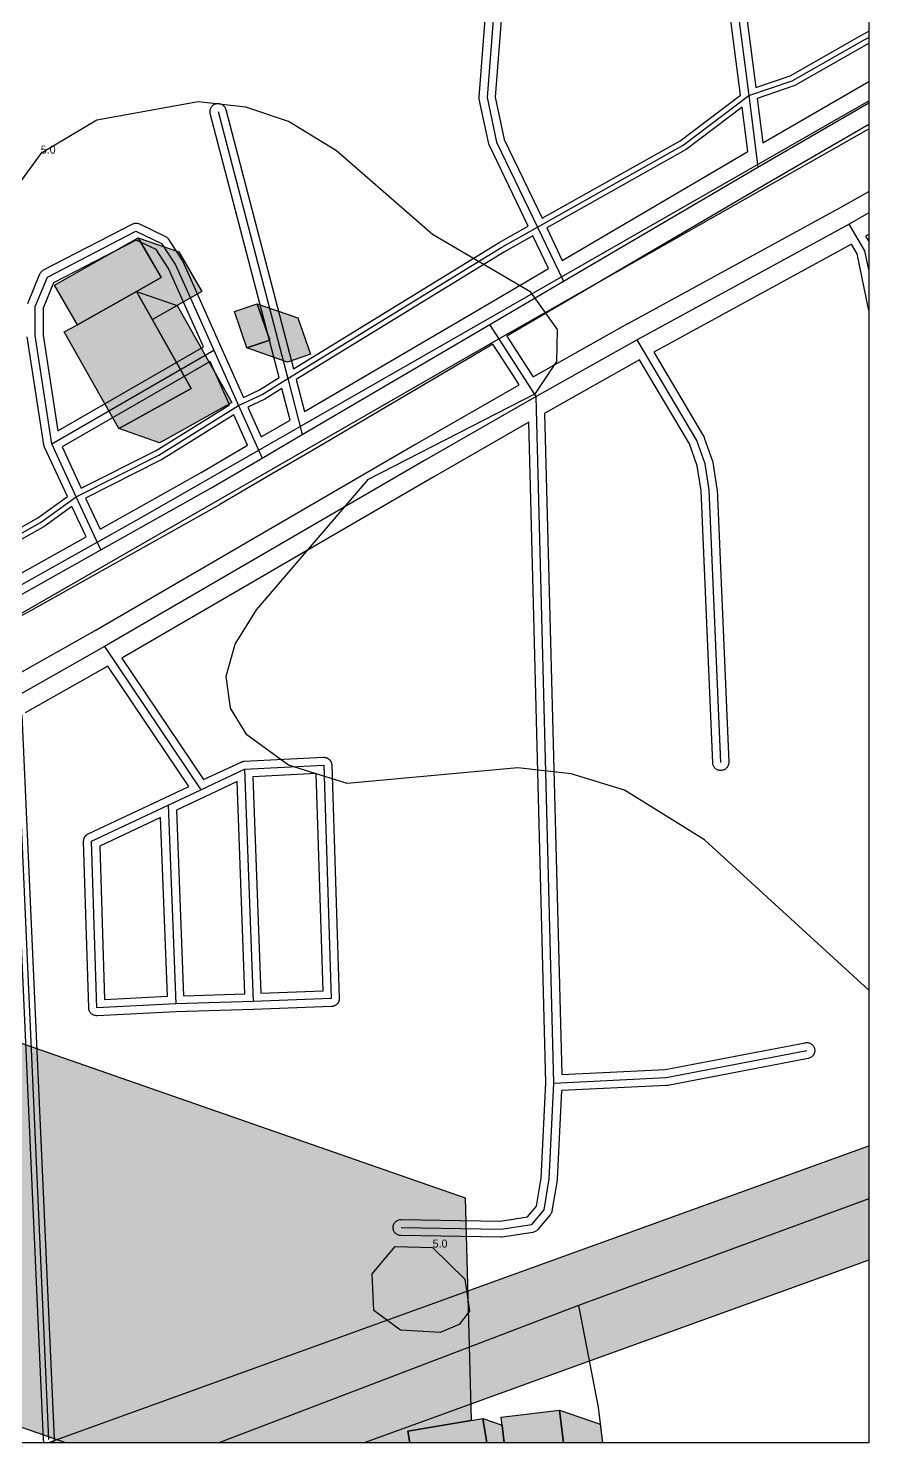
# Model space of a CAD drawing. Header units: metres. Extents: x 0 to 507, y 0 to 750.
# Drawn here: x 349.1 to 506.7, y 0 to 265.2 of the extents above; entities that cross this region are included whole.
import ezdxf

# ---------------------------------------------------------------- set-up
doc = ezdxf.new("R2010")
doc.units = ezdxf.units.M
for name, color, linetype, true_color in [('TPX_10_CONTOUR_LINES', 7, 'Continuous', 0x000000), ('TPX_11_CONTOUR_LINES_TEXT', 7, 'Continuous', 0x000000), ('TPX_14_WATERWAYS', 7, 'Continuous', 0x7aafdf), ('TPX_15_WATERWAYS_HATCH', 7, 'Continuous', 0x7aafdf), ('TPX_3_BUILDINGS_HATCH', 7, 'Continuous', 0xf0f0f0), ('TPX_4_BUILDINGS_SHADOWS_OUTLINES', 7, 'Continuous', 0x000000), ('TPX_5_BUILDINGS_SHADOWS_HATCH', 7, 'Continuous', 0x000000), ('TPX_6_RAILWAYS', 7, 'Continuous', 0x7f7f7f)]:
    doc.layers.add(name, color=color, linetype=linetype, true_color=true_color)
for name, color, linetype in [('TPX_2_BUILDINGS', 7, 'Continuous'), ('TPX_7_ROADS', 7, 'Continuous'), ('TPX_8_ROADS_OUTLINES', 7, 'Continuous')]:
    doc.layers.add(name, color=color, linetype=linetype)

msp = doc.modelspace()

# ---------------------------------------------------------------- hatches: boundary and pattern name
at = {"layer": 'TPX_15_WATERWAYS_HATCH'}
h = msp.add_hatch(color=256, dxfattribs=at)
h.dxf.hatch_style = 1
h.paths.add_polyline_path([(506.7013696572976, 55.65432402282022), (506.7013696572976, 34.24986090906896), (452.3707290744642, 14.588296629488468), (412.0598957880866, 0), (352.7599674873054, 0), (506.7013696572976, 55.65432402282022)])
at = {"layer": 'TPX_3_BUILDINGS_HATCH'}
h = msp.add_hatch(color=256, dxfattribs=at)
h.dxf.hatch_style = 1
h.paths.add_polyline_path([(369.7251273164293, 225.9143460309133), (374.00976752350107, 218.45060445507988), (369.3856438905932, 215.8340593255125), (358.31588972290047, 209.55009907414205), (354.0313197048381, 217.0027804337442), (369.7251273164293, 225.9143460309133)])
h = msp.add_hatch(color=256, dxfattribs=at)
h.dxf.hatch_style = 1
h.paths.add_polyline_path([(358.31588972290047, 209.55009907414205), (369.3856438905932, 215.8340593255125), (379.6616803405341, 197.66437942278571), (367.14681469486095, 190.68581911013462), (366.09025675593875, 190.12631619372405), (355.8361246981658, 208.25188116449863), (358.31588972290047, 209.55009907414205)])
h = msp.add_hatch(color=256, dxfattribs=at)
h.dxf.hatch_style = 1
h.paths.add_polyline_path([(392.03639333113097, 213.54768546600826), (394.40275822824333, 206.73616534355097), (390.09629483136814, 205.24993871548213), (387.7298643910326, 212.07252155523747), (392.03639333113097, 213.54768546600826)])
h = msp.add_hatch(color=256, dxfattribs=at)
h.dxf.hatch_style = 1
h.paths.add_polyline_path([(437.74580013903324, 4.779603702714667), (448.72638014226686, 6.129026990616694), (449.4882642538287, 0), (438.34249874704983, 0), (437.74580013903324, 4.779603702714667)])
h = msp.add_hatch(color=256, dxfattribs=at)
h.dxf.hatch_style = 1
h.paths.add_polyline_path([(420.26182476524264, 2.1630464794579893), (434.31882700382266, 4.51558216009289), (435.08137391519267, 0), (420.6282276089769, 0), (420.26182476524264, 2.1630464794579893)])
at = {"layer": 'TPX_5_BUILDINGS_SHADOWS_HATCH'}
h = msp.add_hatch(color=256, dxfattribs=at)
h.dxf.hatch_style = 1
h.paths.add_polyline_path([(376.99356701993383, 213.186151326634), (372.36817849299405, 210.56045998702757), (369.3856438905932, 215.8340593255125), (374.00976752350107, 218.45060445507988), (372.7418128263671, 220.6593514517881), (369.7251273164293, 225.9143460309133), (377.3330504457699, 223.26643803203478), (381.6176906528417, 215.80269645620137), (376.99356701993383, 213.186151326634)])
h = msp.add_hatch(color=256, dxfattribs=at)
h.dxf.hatch_style = 1
h.paths.add_polyline_path([(373.6981798852794, 187.47840819484554), (366.09025675593875, 190.12631619372405), (367.14681469486095, 190.68581911013462), (379.6616803405341, 197.66437942278571), (369.3856438905932, 215.8340593255125), (376.99356701993383, 213.186151326634), (387.2696034698747, 195.0164714239072), (374.7547378242016, 188.0379111112561), (373.6981798852794, 187.47840819484554)])
h = msp.add_hatch(color=256, dxfattribs=at)
h.dxf.hatch_style = 1
h.paths.add_polyline_path([(402.01068135758396, 204.08825734467246), (397.7042179607088, 202.60203071660362), (390.09629483136814, 205.24993871548213), (394.40275822824333, 206.73616534355097), (392.03639333113097, 213.54768546600826), (399.6443164604716, 210.89977746712975), (402.01068135758396, 204.08825734467246)])
h = msp.add_hatch(color=256, dxfattribs=at)
h.dxf.hatch_style = 1
h.paths.add_polyline_path([(356.1236765164649, -0.0009999999310821295), (356.1235651038587, -0.0009937742725014687), (356.1234550785739, -0.0009751743637025356), (356.12334781046957, -0.0009444323368370533), (321.14065654971637, 12.174644941464067), (321.14056453097146, 12.174682185519487), (321.1404766582418, 12.1747283693403), (321.14039379754104, 12.17478303797543), (321.14031676540617, 12.174845652887598), (321.14024632098153, 12.174915596842766), (321.1401831584517, 12.174992180429399), (321.14012790017296, 12.175074649043381), (321.1400810908526, 12.175162190105766), (321.14004319161177, 12.175253940979019), (321.14001457591075, 12.17534899734892), (321.1399955259403, 12.175446422537789), (321.13998622936197, 12.175545256352052), (321.13998677767813, 12.175644525093958), (321.13999716565013, 12.17574325017631), (321.14001729071606, 12.175840459065512), (321.14004695473704, 12.175935193430632), (321.1400858651614, 12.176026519853622), (321.14013363886625, 12.176113538444042), (321.14018980471883, 12.176195391686633), (321.1402538095135, 12.176271273056045), (321.1403250223957, 12.17634043423459), (321.1404027414974, 12.176402194425464), (321.1404862010386, 12.176455944310874), (321.1405745786615, 12.176501154666767), (321.1406670032302, 12.17653737985529), (321.1407625640277, 12.176564262714237), (321.1408603193704, 12.176581538515165), (321.14095930592157, 12.176589037058875), (333.9004312127363, 12.50780630344525), (332.12958643597085, 80.31130756461062), (332.12958857777994, 80.31140409526415), (332.1296000191942, 80.3114999695681), (332.12962065369356, 80.3115942934528), (332.12965028872713, 80.3116861875169), (332.12968864804134, 80.31177479540929), (332.1297353740083, 80.3118592905812), (332.1297900311183, 80.31193888559937), (332.1298521097051, 80.31201283843257), (332.1299210311845, 80.3120804594364), (332.1299961528275, 80.31214111857116), (332.1300767742796, 80.31219424982555), (332.1301621440798, 80.31223935820162), (332.1302514662966, 80.31227602320723), (332.1303439082112, 80.31230390281416), (332.13043860788457, 80.31232273695059), (332.1305346826557, 80.31233235052787), (332.1306312367087, 80.31233265367337), (332.13072736980394, 80.31232364359312), (332.1308221858926, 80.31230540410616), (332.1309148010332, 80.31227810541168), (431.03391548257787, 45.889474120456725), (431.0340088631492, 45.889436243567616), (431.03409795765765, 45.88938916125335), (431.0341818613233, 45.88933335104957), (431.03425972210243, 45.889269380131736), (431.0343307494186, 45.889197897864506), (431.03439422196243, 45.88911963044666), (431.03444949537516, 45.88903537206352), (431.03449600806925, 45.88894597883336), (431.0345332879806, 45.88885235856287), (431.03456095641013, 45.8887554614339), (431.0345787325641, 45.888656271621585), (431.03458643564954, 45.888555796584114), (432.1247309243772, 4.148243949981406), (432.12472886545584, 4.148148602573201), (432.12471773289144, 4.148053884971887), (432.12469762796536, 4.147960658418015), (432.1246687336825, 4.147869771113619), (432.1246313127922, 4.147782049840316), (432.1245857056929, 4.14769829204306), (432.12453232705593, 4.1476192597765476), (432.12447166244965, 4.147545671788976), (432.12440426368266, 4.147478197701275), (432.12433074379805, 4.1474174505565315), (432.124251771369, 4.1473639835603535), (432.1241680647945, 4.147318282630295), (432.1240803853143, 4.147280763601884), (432.1239895304898, 4.147251767339185), (432.1238963266369, 4.147231558104977), (420.2629780637799, 2.1622255842667073), (420.62921356374864, 0.0001670129131525755), (420.6292250745464, 7.115048356354237e-05), (420.6292272870196, -2.5375280529260635e-05), (420.62922018021345, -0.0001216644886881113), (420.6292038207175, -0.00021681957878172398), (420.62917836068664, -0.0003099534660577774), (420.6291440378409, -0.00040019769221544266), (420.62910117174033, -0.0004867115058004856), (420.6290501622716, -0.000568687915802002), (420.62899148487486, -0.0006453630048781633), (420.6289256865857, -0.000716022215783596), (420.6288533806801, -0.0007800061721354723), (420.6287752413191, -0.0008367190603166819), (420.628691996797, -0.0008856318891048431), (420.6286044231383, -0.0009262887760996819), (420.62851333688013, -0.0009583106730133295), (420.6284195870394, -0.0009813993237912655), (420.6283240475459, -0.0009953388944268227), (420.6282276089769, -0.0009999999310821295), (356.1236765164649, -0.0009999999310821295)])
h = msp.add_hatch(color=256, dxfattribs=at)
h.dxf.hatch_style = 1
h.paths.add_polyline_path([(456.76802488346584, 0.00012335809879004955), (456.76803223323077, 2.3996224626898766e-05), (456.7680296591716, -7.560406811535358e-05), (456.7680171865504, -0.00017445371486246586), (456.767994939466, -0.00027157156728208065), (456.7679631385254, -0.00036599370650947094), (456.7679220995633, -0.0004567825235426426), (456.7678722300334, -0.0005430369637906551), (456.7678140247008, -0.0006239009089767933), (456.76774806156754, -0.0006985713262110949), (456.76767499546986, -0.0007663073483854532), (456.76759555155877, -0.0008264360949397087), (456.7675105185481, -0.0008783612865954638), (456.7674207406817, -0.0009215669706463814), (456.7673271088861, -0.0009556245058774948), (456.767230552854, -0.000980195589363575), (456.7671320309164, -0.00099503668025136), (456.7670325211948, -0.0009999999310821295), (449.4882642538287, -0.0009999999310821295), (449.48816792853177, -0.0009953498374670744), (449.48807249905076, -0.0009814428631216288), (449.48797885293607, -0.0009584082290530205), (449.4878878612071, -0.0009264601394534111), (449.4878003698541, -0.0008858959190547466), (449.48771719273645, -0.0008370927534997463), (449.48763910343405, -0.0007805044297128916), (449.48756682814565, -0.0007166571449488401), (449.4875010390533, -0.000646144850179553), (449.48744234791957, -0.0005696234293282032), (449.48739130073227, -0.0004878041800111532), (449.4873483722331, -0.00040144845843315125), (449.4873139614938, -0.0003113590646535158), (449.48728838865645, -0.0002183739561587572), (449.4872718915576, -0.00012335809879004955), (448.7253877799958, 6.128903632517904), (448.72538050764706, 6.128999958978966), (448.72538256365806, 6.129096537828445), (448.72539392858744, 6.1291924675460905), (448.72541449661367, 6.129286853130907), (448.7254440757679, 6.1293788137845695), (448.72548238991294, 6.129467491293326), (448.7255290816538, 6.129552058177069), (448.7255837152479, 6.129631725139916), (448.7256457807962, 6.1297057492192835), (448.72571469913237, 6.12977343914099), (448.72578982729465, 6.129834163468331), (448.7258704639971, 6.12988735572435), (448.7259558568476, 6.129932519048452), (448.7260452089831, 6.129969232482836), (448.72613768663723, 6.129997153067961), (448.7262324268231, 6.13001602049917), (448.7263285453664, 6.130025658523664), (448.7264251455199, 6.130025977501646), (448.7265213256469, 6.130016974173486), (448.7266161883017, 6.129998732591048), (448.7267088482622, 6.129971422953531), (456.33463197760284, 3.4820634240750223), (456.33472562604584, 3.4820254223886877), (456.33481496060267, 3.481978162424639), (456.3348990685772, 3.4819221268408), (456.3349770910572, 3.4818578877020627), (456.3350482310634, 3.481786101590842), (456.33511176193133, 3.4817075012251735), (456.33516703464556, 3.4816228898707777), (456.33521348482464, 3.4815331315621734), (456.3352506379597, 3.4814391434192657), (456.3352781145368, 3.4813418849371374), (456.33529563387856, 3.4812423498369753), (456.76802488346584, 0.00012335809879004955)])
h = msp.add_hatch(color=256, dxfattribs=at)
h.dxf.hatch_style = 1
h.paths.add_polyline_path([(434.3178409645334, 4.515415647532791), (434.3178293543169, 4.515513637335971), (434.31782745791133, 4.515612294431776), (434.3178352940595, 4.515710657928139), (434.3178527861601, 4.515807770425454), (434.31787976413034, 4.515902685932815), (434.3179159651045, 4.5159944808110595), (434.3179610366933, 4.516082260990515), (434.31801454001106, 4.51616517174989), (434.3180759540992, 4.516242405865341), (434.318144681165, 4.516313211293891), (434.318220051704, 4.516376898391172), (434.31830133206677, 4.516432847594842), (434.318387730862, 4.516480513615534), (434.31847840663977, 4.516519432654604), (434.31857247673906, 4.516549225663766), (434.31866902508773, 4.516569602536038), (434.31876711163204, 4.51658036489971), (434.3188657813007, 4.516581407980993), (434.3189640734345, 4.51657272153534), (434.319061030983, 4.516554390080273), (434.319155709818, 4.516526592429727), (437.93625671067275, 3.2576086840126663), (437.93635031569283, 3.2575707025825977), (437.93643961136695, 3.2575234714895487), (437.93652368627954, 3.257467472460121), (437.9366016825661, 3.257403276860714), (437.9366728042951, 3.257331539876759), (437.93673632573336, 3.2572529935278), (437.93679159868043, 3.2571684394497424), (437.93683805910405, 3.257078740512952), (437.9368752328446, 3.2569848117418587), (437.936902740621, 3.2568876119330525), (437.9369203017559, 3.256788132712245), (438.3434910441283, 0.00012388103641569614), (438.34349844709504, 2.4491921067237854e-05), (438.34349592006765, -7.514026947319508e-05), (438.34348348807544, -0.00017402623780071735), (438.34346127463505, -0.0002711836714297533), (438.34342950046994, -0.00036564748734235764), (438.34338848118205, -0.0004564791452139616), (438.3433386241086, -0.0005427766591310501), (438.34328042459674, -0.0006236827466636896), (438.3432144606486, -0.0006983939092606306), (438.343141387566, -0.0007661678828299046), (438.34306193108205, -0.0008263315539807081), (438.34297688060906, -0.0008782872464507818), (438.3428870807402, -0.000921518774703145), (438.34279342356604, -0.0009555970318615437), (438.34269683947787, -0.0009801832493394613), (438.3425982876215, -0.0009950334206223488), (438.34249874704983, -0.0009999999310821295), (435.08137391519267, -0.0009999999310821295), (435.08127383270767, -0.0009949791710823774), (435.08117475523613, -0.0009799669496715069), (435.0810776776634, -0.0009551143739372492), (435.080983574735, -0.000920670572668314), (435.0808933916269, -0.0008769817650318146), (435.08080803370103, -0.0008244866039603949), (435.08072835823987, -0.0007637122180312872), (435.0806551653659, -0.0006952688563615084), (435.08058918989263, -0.000619843602180481), (435.0805310943397, -0.0005381943192332983), (435.0804814621806, -0.00045114033855497837), (435.08044079178944, -0.00035955640487372875), (435.0804094916675, -0.0002643617335706949), (435.0803878759034, -0.00016651256009936333), (434.3178409645334, 4.515415647532791)])

# ---------------------------------------------------------------- linework, layer by layer
at = {"layer": 'TPX_10_CONTOUR_LINES'}
for points in [[(506.7013696572976, 84.84151418949477), (475.91529070714023, 113.01317218667828), (460.91529070714023, 122.35391518916003), (450.91529070714023, 125.4246632233262), (440.91529070714023, 126.51750746904872), (408.91529070714023, 123.59731160383672), (397.91529070714023, 127.052432568511), (390.06098200567067, 132.68516086461022), (387.0017071129987, 137.68516086461022), (386.2017340953462, 143.68516086461022), (387.85864849039353, 149.68516086461022), (391.91529070714023, 156.12348433863372), (412.91529070714023, 180.63525271369144), (444.1870385337388, 196.68516086461022), (448.216630239971, 202.68516086461022), (448.3625804857584, 208.68516086461022), (443.3308894394431, 215.68516086461022), (424.91529070714023, 226.52240418060683), (406.91529070714023, 242.21675297012553), (397.91529070714023, 247.6885054691229), (389.91529070714023, 250.3671246357262), (380.91529070714023, 251.39015194308013), (361.91529070714023, 247.97480593668297), (351.4247623090632, 241.68516086461022), (344.91529070714023, 232.735259473091)], [(426.32630542851985, 20.685160864610225), (418.91529070714023, 21.123345136875287), (413.91529070714023, 24.764336637221277), (413.5692011397332, 31.685160864610225), (417.91529070714023, 36.78186674695462), (424.91529070714023, 36.5824425581377), (430.9296034971485, 30.685160864610225), (431.8187516191974, 24.685160864610225), (429.91529070714023, 22.170294989598915), (426.32630542851985, 20.685160864610225)]]:
    msp.add_lwpolyline(points, dxfattribs=at)
at = {"layer": 'TPX_14_WATERWAYS'}
for points in [[(506.7013696572976, 55.65432402282022), (506.7013696572976, 34.24986090906896), (452.3707290744642, 14.588296629488468), (412.0598957880866, 0), (352.7599674873054, 0), (506.7013696572976, 55.65432402282022)], [(506.7013696572976, 45.71286383573897), (452.28546676121186, 25.73364414810203), (384.81182742642704, 0)], [(452.28546676121186, 25.73364414810203), (455.97211446007714, 6.672503679525107), (456.79760265059303, 0)]]:
    msp.add_lwpolyline(points, dxfattribs=at)
at = {"layer": 'TPX_1_FRAME'}
msp.add_lwpolyline([(0, 0), (0, 750.3939354924951), (506.7013696572976, 750.3939354924951), (506.7013696572976, 0)], close=True, dxfattribs=at)
at = {"layer": 'TPX_2_BUILDINGS'}
for points in [[(369.7251273164293, 225.9143460309133), (374.00976752350107, 218.45060445507988), (369.3856438905932, 215.8340593255125), (358.31588972290047, 209.55009907414205), (354.0313197048381, 217.0027804337442), (369.7251273164293, 225.9143460309133)], [(358.31588972290047, 209.55009907414205), (369.3856438905932, 215.8340593255125), (379.6616803405341, 197.66437942278571), (367.14681469486095, 190.68581911013462), (366.09025675593875, 190.12631619372405), (355.8361246981658, 208.25188116449863), (358.31588972290047, 209.55009907414205)], [(392.03639333113097, 213.54768546600826), (394.40275822824333, 206.73616534355097), (390.09629483136814, 205.24993871548213), (387.7298643910326, 212.07252155523747), (392.03639333113097, 213.54768546600826)], [(437.74580013903324, 4.779603702714667), (448.72638014226686, 6.129026990616694), (449.4882642538287, 0), (438.34249874704983, 0), (437.74580013903324, 4.779603702714667)], [(420.26182476524264, 2.1630464794579893), (434.31882700382266, 4.51558216009289), (435.08137391519267, 0), (420.6282276089769, 0), (420.26182476524264, 2.1630464794579893)]]:
    msp.add_lwpolyline(points, dxfattribs=at)
at = {"layer": 'TPX_4_BUILDINGS_SHADOWS_OUTLINES'}
for points in [[(376.99356701993383, 213.186151326634), (372.36817849299405, 210.56045998702757), (369.3856438905932, 215.8340593255125), (374.00976752350107, 218.45060445507988), (372.7418128263671, 220.6593514517881), (369.7251273164293, 225.9143460309133), (377.3330504457699, 223.26643803203478), (381.6176906528417, 215.80269645620137), (376.99356701993383, 213.186151326634)], [(373.6981798852794, 187.47840819484554), (366.09025675593875, 190.12631619372405), (367.14681469486095, 190.68581911013462), (379.6616803405341, 197.66437942278571), (369.3856438905932, 215.8340593255125), (376.99356701993383, 213.186151326634), (387.2696034698747, 195.0164714239072), (374.7547378242016, 188.0379111112561), (373.6981798852794, 187.47840819484554)], [(402.01068135758396, 204.08825734467246), (397.7042179607088, 202.60203071660362), (390.09629483136814, 205.24993871548213), (394.40275822824333, 206.73616534355097), (392.03639333113097, 213.54768546600826), (399.6443164604716, 210.89977746712975), (402.01068135758396, 204.08825734467246)], [(332.1309148010332, 80.31227810541168), (431.03391548257787, 45.889474120456725), (431.0340088631492, 45.889436243567616), (431.03409795765765, 45.88938916125335), (431.0341818613233, 45.88933335104957), (431.03425972210243, 45.889269380131736), (431.0343307494186, 45.889197897864506), (431.03439422196243, 45.88911963044666), (431.03444949537516, 45.88903537206352), (431.03449600806925, 45.88894597883336), (431.0345332879806, 45.88885235856287), (431.03456095641013, 45.8887554614339), (431.0345787325641, 45.888656271621585), (431.03458643564954, 45.888555796584114), (432.1247309243772, 4.148243949981406), (432.12472886545584, 4.148148602573201), (432.12471773289144, 4.148053884971887), (432.12469762796536, 4.147960658418015), (432.1246687336825, 4.147869771113619), (432.1246313127922, 4.147782049840316), (432.1245857056929, 4.14769829204306), (432.12453232705593, 4.1476192597765476), (432.12447166244965, 4.147545671788976), (432.12440426368266, 4.147478197701275), (432.12433074379805, 4.1474174505565315), (432.124251771369, 4.1473639835603535), (432.1241680647945, 4.147318282630295), (432.1240803853143, 4.147280763601884), (432.1239895304898, 4.147251767339185), (432.1238963266369, 4.147231558104977), (420.2629780637799, 2.1622255842667073), (420.62921356374864, 0.0001670129131525755), (420.6292250745464, 7.115048356354237e-05), (420.6292272870196, -2.5375280529260635e-05), (420.62922018021345, -0.0001216644886881113), (420.6292038207175, -0.00021681957878172398), (420.62917836068664, -0.0003099534660577774), (420.6291440378409, -0.00040019769221544266), (420.62910117174033, -0.0004867115058004856), (420.6290501622716, -0.000568687915802002), (420.62899148487486, -0.0006453630048781633), (420.6289256865857, -0.000716022215783596), (420.6288533806801, -0.0007800061721354723), (420.6287752413191, -0.0008367190603166819), (420.628691996797, -0.0008856318891048431), (420.6286044231383, -0.0009262887760996819), (420.62851333688013, -0.0009583106730133295), (420.6284195870394, -0.0009813993237912655), (420.6283240475459, -0.0009953388944268227), (420.6282276089769, -0.0009999999310821295), (356.1236765164649, -0.0009999999310821295)], [(356.1236765164649, -0.0009999999310821295), (356.1235651038587, -0.0009937742725014687), (356.1234550785739, -0.0009751743637025356), (356.12334781046957, -0.0009444323368370533), (321.14065654971637, 12.174644941464067)], [(456.76802488346584, 0.00012335809879004955), (456.76803223323077, 2.3996224626898766e-05), (456.7680296591716, -7.560406811535358e-05), (456.7680171865504, -0.00017445371486246586), (456.767994939466, -0.00027157156728208065), (456.7679631385254, -0.00036599370650947094), (456.7679220995633, -0.0004567825235426426), (456.7678722300334, -0.0005430369637906551), (456.7678140247008, -0.0006239009089767933), (456.76774806156754, -0.0006985713262110949), (456.76767499546986, -0.0007663073483854532), (456.76759555155877, -0.0008264360949397087), (456.7675105185481, -0.0008783612865954638), (456.7674207406817, -0.0009215669706463814), (456.7673271088861, -0.0009556245058774948), (456.767230552854, -0.000980195589363575), (456.7671320309164, -0.00099503668025136), (456.7670325211948, -0.0009999999310821295), (449.4882642538287, -0.0009999999310821295), (449.48816792853177, -0.0009953498374670744), (449.48807249905076, -0.0009814428631216288), (449.48797885293607, -0.0009584082290530205), (449.4878878612071, -0.0009264601394534111), (449.4878003698541, -0.0008858959190547466), (449.48771719273645, -0.0008370927534997463), (449.48763910343405, -0.0007805044297128916), (449.48756682814565, -0.0007166571449488401), (449.4875010390533, -0.000646144850179553), (449.48744234791957, -0.0005696234293282032), (449.48739130073227, -0.0004878041800111532), (449.4873483722331, -0.00040144845843315125), (449.4873139614938, -0.0003113590646535158), (449.48728838865645, -0.0002183739561587572), (449.4872718915576, -0.00012335809879004955), (448.7253877799958, 6.128903632517904), (448.72538050764706, 6.128999958978966), (448.72538256365806, 6.129096537828445), (448.72539392858744, 6.1291924675460905), (448.72541449661367, 6.129286853130907), (448.7254440757679, 6.1293788137845695), (448.72548238991294, 6.129467491293326), (448.7255290816538, 6.129552058177069), (448.7255837152479, 6.129631725139916), (448.7256457807962, 6.1297057492192835), (448.72571469913237, 6.12977343914099), (448.72578982729465, 6.129834163468331), (448.7258704639971, 6.12988735572435), (448.7259558568476, 6.129932519048452), (448.7260452089831, 6.129969232482836), (448.72613768663723, 6.129997153067961), (448.7262324268231, 6.13001602049917), (448.7263285453664, 6.130025658523664), (448.7264251455199, 6.130025977501646), (448.7265213256469, 6.130016974173486), (448.7266161883017, 6.129998732591048), (448.7267088482622, 6.129971422953531), (456.33463197760284, 3.4820634240750223), (456.33472562604584, 3.4820254223886877), (456.33481496060267, 3.481978162424639), (456.3348990685772, 3.4819221268408), (456.3349770910572, 3.4818578877020627), (456.3350482310634, 3.481786101590842), (456.33511176193133, 3.4817075012251735), (456.33516703464556, 3.4816228898707777), (456.33521348482464, 3.4815331315621734), (456.3352506379597, 3.4814391434192657), (456.3352781145368, 3.4813418849371374), (456.33529563387856, 3.4812423498369753), (456.76802488346584, 0.00012335809879004955)], [(434.3178409645334, 4.515415647532791), (434.3178293543169, 4.515513637335971), (434.31782745791133, 4.515612294431776), (434.3178352940595, 4.515710657928139), (434.3178527861601, 4.515807770425454), (434.31787976413034, 4.515902685932815), (434.3179159651045, 4.5159944808110595), (434.3179610366933, 4.516082260990515), (434.31801454001106, 4.51616517174989), (434.3180759540992, 4.516242405865341), (434.318144681165, 4.516313211293891), (434.318220051704, 4.516376898391172), (434.31830133206677, 4.516432847594842), (434.318387730862, 4.516480513615534), (434.31847840663977, 4.516519432654604), (434.31857247673906, 4.516549225663766), (434.31866902508773, 4.516569602536038), (434.31876711163204, 4.51658036489971), (434.3188657813007, 4.516581407980993), (434.3189640734345, 4.51657272153534), (434.319061030983, 4.516554390080273), (434.319155709818, 4.516526592429727), (437.93625671067275, 3.2576086840126663), (437.93635031569283, 3.2575707025825977), (437.93643961136695, 3.2575234714895487), (437.93652368627954, 3.257467472460121), (437.9366016825661, 3.257403276860714), (437.9366728042951, 3.257331539876759), (437.93673632573336, 3.2572529935278), (437.93679159868043, 3.2571684394497424), (437.93683805910405, 3.257078740512952), (437.9368752328446, 3.2569848117418587), (437.936902740621, 3.2568876119330525), (437.9369203017559, 3.256788132712245), (438.3434910441283, 0.00012388103641569614), (438.34349844709504, 2.4491921067237854e-05), (438.34349592006765, -7.514026947319508e-05), (438.34348348807544, -0.00017402623780071735), (438.34346127463505, -0.0002711836714297533), (438.34342950046994, -0.00036564748734235764), (438.34338848118205, -0.0004564791452139616), (438.3433386241086, -0.0005427766591310501), (438.34328042459674, -0.0006236827466636896), (438.3432144606486, -0.0006983939092606306), (438.343141387566, -0.0007661678828299046), (438.34306193108205, -0.0008263315539807081), (438.34297688060906, -0.0008782872464507818), (438.3428870807402, -0.000921518774703145), (438.34279342356604, -0.0009555970318615437), (438.34269683947787, -0.0009801832493394613), (438.3425982876215, -0.0009950334206223488), (438.34249874704983, -0.0009999999310821295), (435.08137391519267, -0.0009999999310821295), (435.08127383270767, -0.0009949791710823774), (435.08117475523613, -0.0009799669496715069), (435.0810776776634, -0.0009551143739372492), (435.080983574735, -0.000920670572668314), (435.0808933916269, -0.0008769817650318146), (435.08080803370103, -0.0008244866039603949), (435.08072835823987, -0.0007637122180312872), (435.0806551653659, -0.0006952688563615084), (435.08058918989263, -0.000619843602180481), (435.0805310943397, -0.0005381943192332983), (435.0804814621806, -0.00045114033855497837), (435.08044079178944, -0.00035955640487372875), (435.0804094916675, -0.0002643617335706949), (435.0803878759034, -0.00016651256009936333), (434.3178409645334, 4.515415647532791)]]:
    msp.add_lwpolyline(points, dxfattribs=at)
at = {"layer": 'TPX_6_RAILWAYS'}
for points in [[(0, 8.496674753725529), (11.044845943222754, 12.324644916225225), (33.5640438759001, 19.352047908352688), (44.81285699142609, 22.860160971991718), (172.54812782129738, 67.39239778579213), (189.27081951056607, 74.29658995103091), (225.01423741981853, 92.64352788985707), (338.1350789972348, 155.47517186962068), (370.2789026342798, 173.45771727291867), (506.7013696572976, 251.57355777919292)], [(0, 3.5214210702106357), (43.444540229276754, 18.38256194279529), (47.049520598957315, 19.6211294925306), (101.0044253320666, 38.33174079656601), (161.23446577612776, 58.485177647322416), (206.6086323534837, 77.83033112529665), (229.1158623637166, 88.63026679726318), (256.03561851836275, 103.06325179035775), (343.3091779816896, 152.97292870585807), (436.7895807409659, 206.6374338173773), (506.7013696572976, 246.35825604572892)]]:
    msp.add_lwpolyline(points, dxfattribs=at)
at = {"layer": 'TPX_7_ROADS'}
for points in [[(479.27615947904997, 290.50632954668254), (484.1880176939303, 252.54613101505674), (485.9236585153267, 239.12630063248798)], [(436.4776504661422, 269.19590504444204), (435.12008984875865, 252.1730822143145), (436.9116408386035, 243.83143083006144), (444.5676007390721, 227.91387216979638), (449.4526095825713, 217.74336170475)], [(229.15412053419277, 105.64512576931156), (236.2201854265295, 108.66353024332784), (254.39976344245952, 119.69190503191203), (271.09082219784614, 130.04756830167025), (300.1147216632962, 143.48654890875332), (306.3542506635422, 149.05551445763558), (313.1200675974833, 151.64068463863805), (323.709831206128, 156.81544941617176), (342.01357090915553, 166.97067658486776), (342.69093256944325, 167.63852406083606), (351.4004397697281, 172.5364749589935), (358.0879696208285, 177.34481632662937), (373.55052795505617, 185.1487058531493), (388.51746837142855, 194.4320411668159), (392.9177397636231, 196.5051625063643), (397.73427343950607, 199.49900674633682), (437.9170287955785, 224.1566976371687), (444.5676007390721, 227.91387216979638), (471.88180543098133, 243.2566381287761), (484.1880176939303, 252.54613101505674), (492.35856537055224, 255.33894784445874), (505.8427356429165, 262.98718715598807), (506.7013696572976, 263.4752213570755)], [(0, 8.622789461631328), (8.71287284954451, 11.624743783148006), (83.81797184317838, 36.60222338605672), (97.63534735736903, 41.032947272760794), (103.32387341465801, 42.9146257347893), (113.29680475988425, 46.35978829138912), (166.31339521415066, 66.41457066358998), (219.42475908563938, 88.68260501883924), (229.71962538722437, 94.3423174615018), (254.9662113916129, 108.23422207846306), (263.91355450986885, 113.15569621627219), (347.8154013156891, 159.00717343832366), (362.70137161237653, 167.37178852339275), (383.2248941393336, 178.89007717370987), (392.924658950069, 184.57946713990532), (400.46891031914856, 189.0057801869698), (435.6358624910936, 209.63957643019967), (449.4526095825713, 217.74336170475), (485.9236585153267, 239.12630063248798), (506.7013696572976, 251.18303055153228)], [(384.6703376043588, 249.5792376184836), (397.73427343950607, 199.49900674633682), (400.46891031914856, 189.0057801869698)], [(506.7013696572976, 230.5621923590079), (503.0115990008926, 228.46512398659252), (463.2653448950732, 206.76373336743563), (444.3371241403511, 196.15107489842921), (423.3624646865064, 184.12112614163198), (363.36197130952496, 149.26590600120835), (346.75181720172986, 139.8510062780697), (295.1112547565717, 110.44495162018575), (284.14932449895423, 104.20593015127815), (261.7710768621182, 91.74729472701438), (216.51050083118025, 67.91121383663267), (168.93792874389328, 47.23635022970848), (161.81403988739476, 44.83713719621301), (135.52052612917032, 35.96156336739659), (108.92476863262709, 26.984636035980657), (103.28991655271966, 25.16965621127747), (89.47246650466695, 20.749992560362443), (24.594060018425807, 0)], [(506.7013696572976, 219.8722143776249), (505.9836586015299, 223.4494411351625), (503.0115990008926, 228.46512398659252)], [(350.3563058018917, 213.0312242496293), (352.6593506875215, 218.53225476969965), (369.2743120758096, 227.13960639806464), (374.0793533268152, 224.8564050386194), (376.710121767479, 220.83431036793627), (383.8581344714621, 204.84730201214552), (388.51746837142855, 194.4320411668159), (392.924658950069, 184.57946713990532)], [(362.70137161237653, 167.37178852339275), (358.0879696208285, 177.34481632662937), (353.4855191813549, 187.2957849013619), (350.38927144475747, 207.5553198454436), (350.3563058018917, 213.0312242496293)], [(444.3371241403511, 196.15107489842921), (441.2038463971112, 200.99985003424808), (435.6358624910936, 209.63957643019967)], [(353.4855191813549, 187.2957849013619), (383.8581344714621, 204.84730201214552)], [(478.9386873426847, 127.51547575579025), (476.7596734993858, 178.6237285323441), (476.005529911723, 183.52002287073992), (474.45399498788174, 187.9247481545899), (463.2653448950732, 206.76373336743563)], [(418.99359487276524, 40.344317827606574), (437.7065748219611, 40.02556446567178), (443.49835181387607, 40.923348914599046), (445.8071062978124, 43.68083820748143), (446.7673280009767, 49.46142268925905), (447.6757515046047, 67.43294193781912), (444.3371241403511, 196.15107489842921)], [(363.36197130952496, 149.26590600120835), (381.4342669894686, 122.41458567348309)], [(352.93278569111135, 0.6292726395186037), (346.75181720172986, 139.8510062780697)], [(360.9641998099396, 112.78837015130557), (375.3190249640029, 119.5567440118175), (381.4342669894686, 122.41458567348309), (389.66342778271064, 126.25868682120927), (404.49790240393486, 127.0117837835569)], [(389.66342778271064, 126.25868682120927), (391.2451260234229, 82.71382916718721)], [(404.49790240393486, 127.0117837835569), (405.9185295526404, 83.27788621536456)], [(375.3190249640029, 119.5567440118175), (376.77654608979356, 82.26164192566648)], [(405.9185295526404, 83.27788621536456), (391.2451260234229, 82.71382916718721), (376.77654608979356, 82.26164192566648), (361.9201499702176, 81.55268290173262), (360.9641998099396, 112.78837015130557)], [(447.6757515046047, 67.43294193781912), (468.71674295386765, 68.46683856798336), (495.08721693675034, 73.52654741308652)]]:
    msp.add_lwpolyline(points, dxfattribs=at)
at = {"layer": 'TPX_8_ROADS_OUTLINES'}
for points in [[(480.7664048373699, 290.6783594849985), (485.5055061739404, 254.05327388062142), (491.9465867319377, 256.25493267923594), (505.3489821032854, 263.85678915819153), (506.7013696572976, 264.62546518142335), (506.7013696572976, 262.3249775329605), (506.3368782008765, 262.11780626582913), (492.8519299257314, 254.46912520984188), (492.7687524071662, 254.42694642185234), (492.68200726644136, 254.39269981137477), (485.76737144298386, 252.02917265729047), (486.84374084766023, 243.7067740142811), (506.7013696572976, 255.2296056561172), (506.7013696572976, 247.1364554471802), (487.6870950633893, 236.10299888299778), (451.22308169549797, 214.72418489982374), (438.8285452910932, 207.45455327560194), (442.46419411699753, 201.8131915803533), (443.7447411331814, 199.83153369976208), (461.5536549773533, 209.81662013661116), (461.58807501895353, 209.83566529420204), (501.30813430063426, 231.52275358163752), (506.7013696572976, 234.58798021636903), (506.7013696572976, 226.5364045018796), (506.1004187487997, 226.19485613447614), (506.7013696572976, 225.18068429012783), (506.7013696572976, 212.24690026976168), (504.5631502972683, 222.90424690931104), (503.479566857568, 224.73291510809213), (466.3711580367526, 204.47178375907242), (475.74368685798254, 188.69070825795643), (475.8128422818845, 188.55999143980443), (475.868790097069, 188.42310023796745), (477.42032502091024, 184.01837495411746), (477.46046365308575, 183.88494451739825), (477.4880479587009, 183.74836524599232), (478.24219154636376, 178.8520709075965), (478.2583120309282, 178.68762338161469), (480.4373258742271, 127.57937060506083), (480.43637231050525, 127.43217067071237), (480.4209952218225, 127.2857730097603), (480.3913426978979, 127.14158751186915), (480.34770030889194, 127.00100276200101), (480.2904883546289, 126.86537266848609), (480.22025781776756, 126.73600342310965), (480.1376850566594, 126.61414092243649), (480.0435652920278, 126.50095876888372), (479.93880494881887, 126.39754696842283), (479.82441292644944, 126.30490143317729), (479.70149088231847, 126.22391439066269), (479.5712226232281, 126.15536579000764), (479.434862703667, 126.09991579200141), (479.29372434399556, 126.05809841002338), (479.1491667840164, 126.03031636890955), (479.0025821919553, 126.01683722413145), (478.8553822574904, 126.01779078808613), (478.7089845966548, 126.03316787676886), (478.5647990987636, 126.06282040057704), (478.4242143490119, 126.10646278969944), (478.28858425549697, 126.16367474384606), (478.1592150100041, 126.2339052807074), (478.03735250921454, 126.31647804193199), (477.9241703556618, 126.41059780633077), (477.8207585552009, 126.51535814953968), (477.7281130201882, 126.62975017214194), (477.64712597755715, 126.7526722161565), (477.5785773770185, 126.88294047513045), (477.5231273788959, 127.01930039492436), (477.48130999703426, 127.16043875436299), (477.4535279556876, 127.30499631445855), (477.44004881114233, 127.45158090651967), (475.26455955626443, 178.47716529853642), (474.544291807455, 183.15351998480037), (473.08851163915824, 187.2864026010502), (463.7443538651569, 203.0197081088554), (446.06367608427536, 193.10652095731348), (445.9187526922906, 193.02340061008), (449.1354424125748, 69.00647690775804), (468.53772801195737, 69.9598520253785), (494.8045673305169, 74.99967646389268), (494.9503202624619, 75.02028745086864), (495.097391584306, 75.02651290479116), (495.2443649186753, 75.01829287130386), (495.3898248320911, 74.99570651329122), (495.53237046604045, 74.95897134998813), (495.6706290282309, 74.90844116127118), (495.80326901294757, 74.84460258041508), (495.92901302478276, 74.76807040767744), (496.0466500801267, 74.67958168988116), (496.1550472697709, 74.57998862164095), (496.2531606697012, 74.4702503385488), (496.3400453940267, 74.35142368054949), (496.41486469539814, 74.22465301328339), (496.4768980231602, 74.09115920728073), (496.5255479622865, 73.95222788117826), (496.5603459874401, 73.80919701931998), (496.58095697453246, 73.66344408737496), (496.5871824285714, 73.51637276564725), (496.57896239485126, 73.36939943116158), (496.55637603695504, 73.22393951774575), (496.51964087376837, 73.08139388379641), (496.4691106850514, 72.94313532160595), (496.4052721040789, 72.81049533677287), (496.32873993134126, 72.6847513250541), (496.240251213545, 72.56711426959373), (496.14065814530477, 72.45871708006598), (496.03091986232903, 72.36060368013568), (495.9120932043297, 72.2737189559266), (495.7853225369472, 72.19889965443872), (495.65182873094454, 72.13686632667668), (495.51289740472566, 72.08821638743393), (495.3698665429838, 72.05341836228035), (468.9993925601011, 66.9937095171772), (468.79036002163775, 66.96864614798687), (449.1053038998507, 66.00137646216899), (448.2654153438052, 49.38569744117558), (448.24705187999643, 49.215623499359936), (447.28683017683215, 43.43503901758231), (447.25232252886053, 43.27915419568308), (447.20144163735677, 43.127820159774274), (447.13476394547615, 42.98275141441263), (447.0530448628124, 42.845591482007876), (446.9572102067759, 42.71789428475313), (444.64845572283957, 39.960404991870746), (444.5435131014092, 39.84741309727542), (444.42752422962803, 39.745792707195505), (444.30171498737764, 39.6566178414505), (444.167415045551, 39.5808309847489), (444.0260438123951, 39.51923312363215), (443.87909543246496, 39.47247528238222), (443.7281229950022, 39.441051641944796), (437.93634600308724, 38.54326719301753), (437.80906048289035, 38.52906966465525), (437.6810278116027, 38.52578203147277), (418.9680478624068, 38.84453539340757), (418.8211664928822, 38.85426130052656), (418.6759457029402, 38.87833726662211), (418.5337840481661, 38.91653142706491), (418.396050623036, 38.96847595088184), (418.2640718756011, 39.03367058420554), (418.13911883346736, 39.111487466841936), (418.02239486260805, 39.201177180046216), (417.91502407891676, 39.30187596217729), (417.8180405214662, 39.412614029599354), (417.7323781950399, 39.53232491388917), (417.6588620747207, 39.65985573385842), (417.5982001608936, 39.79397829785012), (417.5509766609175, 39.93340093246661), (417.5176463628886, 40.07678092131391), (417.49853025586344, 40.22273743688129), (417.4938124384498, 40.369864837965), (417.50353834568523, 40.51674620737322), (417.5276143118972, 40.66196699743159), (417.5658084722236, 40.80412865220569), (417.6177529961569, 40.94186207745224), (417.6829476293642, 41.07384082488716), (417.760764512117, 41.19879386690445), (417.85045422508847, 41.31551783764735), (417.9511530074524, 41.42288862145506), (418.061891074758, 41.51987217902206), (418.18160195904784, 41.60553450533189), (418.3091327790171, 41.67905062553473), (418.4432553430088, 41.73971253959462), (418.58267797750887, 41.78693603957072), (418.7260579664726, 41.820266337366775), (418.87201448203996, 41.839382444508374), (419.01914188312367, 41.84410026180558), (437.6037142177811, 41.527534171007574), (442.710677921772, 42.31916558230296), (444.3944109881995, 44.33015286363661), (445.27356561040506, 49.622709311312065), (446.1747686594026, 67.45138489711098), (442.9617334534414, 191.32741169561632), (425.11218725761864, 181.0898616395425), (366.6203914859798, 147.11106741148978), (381.9621183007257, 124.31675127265044), (389.0285807546461, 127.61771928984672), (389.03419011808, 127.62001667823642), (389.0394764171215, 127.62275598850101), (389.0955315865576, 127.64513988187537), (389.16257858020253, 127.67259985813871), (389.1695472236024, 127.67469573090784), (389.17618307250086, 127.67734555131756), (389.2339922663523, 127.69407806987874), (389.30124371801503, 127.71430445765145), (389.30957456550095, 127.71595490514301), (389.3175821608165, 127.71827265480533), (389.3763101649238, 127.72917608194984), (389.44328397559, 127.74244445119984), (389.4529453375144, 127.7434041495435), (389.46231193153653, 127.74514314904809), (389.52120088762604, 127.75018422189169), (389.5873757088557, 127.75675760791637), (404.4218503300799, 128.509854570264), (404.43554939422756, 128.5098769783508), (404.4492029402172, 128.51099302922376), (404.5091239552712, 128.50999732781202), (404.56905315618496, 128.51009535673074), (404.5826884517446, 128.50877491384745), (404.596385644516, 128.5085473090876), (404.65592052950524, 128.5016831154935), (404.71557076158933, 128.495906583732), (404.7290109724272, 128.49325600685552), (404.74261990131345, 128.4916869380977), (404.80119530286174, 128.47902035783045), (404.8599921016721, 128.46742489677854), (404.87310779304244, 128.46346971183084), (404.8864973948803, 128.46057429048233), (404.9435491927434, 128.4422273116652), (405.0009263200918, 128.42492459039204), (405.0135911805555, 128.41970288776793), (405.0266325061675, 128.41550899855793), (405.0816112648463, 128.39165831147693), (405.13701614330057, 128.36881496524438), (405.1491082032444, 128.36237703287043), (405.16167565761134, 128.35692506516352), (405.2140519008972, 128.3278003660962), (405.2669509516563, 128.29963638819754), (405.2783537566429, 128.29204422747716), (405.2903263097396, 128.28538668621331), (405.33959563053213, 128.25126845855266), (405.3894794022199, 128.2180550864432), (405.4000831374433, 128.20938181411475), (405.41134548641276, 128.20158281503245), (405.4570333879674, 128.16279964055866), (405.50342147878837, 128.1248567327857), (405.5131240260089, 128.1151858754456), (405.5235677069286, 128.10632052854635), (405.56523419264704, 128.06324590859003), (405.6076798570575, 128.02093887794763), (405.61638777307235, 128.01036357390694), (405.6259122098563, 128.00051725516096), (405.66315601277165, 127.95356601662934), (405.7012504717568, 127.90730230789632), (405.70887989527546, 127.89592440240085), (405.7173933618469, 127.8851919376757), (405.7498557973886, 127.83481625420973), (405.7832321868045, 127.78504140512086), (405.78970964392647, 127.77297047106549), (405.79713014909066, 127.7614552222658), (405.82449858787004, 127.70814023818821), (405.85283547337167, 127.65533360862173), (405.8580985807348, 127.64268589881249), (405.86435466306284, 127.63049876131117), (405.88636553368997, 127.57475792593323), (405.9093900138978, 127.51942807552405), (405.9133880857844, 127.50632539251819), (405.9184194947593, 127.49358373670839), (405.9348608198343, 127.43595386552624), (405.9523511569714, 127.3786336502526), (405.95504568947945, 127.36520218127407), (405.9588039702503, 127.35202871519141), (405.9695174105, 127.2930648168549), (405.9813051635865, 127.23430626047775), (405.98267020704225, 127.22067535715178), (405.9851191651542, 127.20719694904983), (405.9900015447056, 127.1474668753799), (405.99597319064196, 127.08783585741185), (405.9959955988452, 127.0741367933806), (405.9971116496017, 127.06048324727453), (407.41773879830725, 83.3265856790822), (407.41658998979256, 83.25745072681457), (407.4158525415696, 83.18831017613411), (407.4153672977118, 83.1838694838807), (407.4152930781711, 83.17940297489986), (407.40737339202315, 83.11071353708394), (407.3998625349486, 83.04197819181718), (407.3989443635801, 83.03760644444264), (407.3984327070648, 83.03316871798597), (407.3838184149936, 82.96558630769141), (407.36960648186505, 82.89791813050397), (407.3682642255444, 82.89365743054077), (407.3673200595658, 82.88929122453555), (407.34615190688055, 82.82346669980325), (407.32537576474715, 82.75751736969687), (407.3236223499989, 82.7534087500535), (407.322254767525, 82.74915611324832), (407.2947366135195, 82.68572339299135), (407.2675963495858, 82.62212804541923), (407.2654486630345, 82.61821107496507), (407.26367083436344, 82.6141129618045), (407.2300676860614, 82.55368292401545), (407.19682468357496, 82.49305403069593), (407.19430340931285, 82.48936643288471), (407.1921324552968, 82.48546230955981), (407.1527679306455, 82.42861693608575), (407.11374233674724, 82.37153837899677), (407.11087175505236, 82.36811566562392), (407.10832858399954, 82.36444313288666), (407.0635817942675, 82.31172988936305), (407.0191494374303, 82.25875135231763), (407.01595719344914, 82.25562648614869), (407.01306629762985, 82.25222091237083), (406.9633681847481, 82.20414745970629), (406.91395696706604, 82.15577915147878), (406.9104738032911, 82.1529822263401), (406.90726302412804, 82.1498764094431), (406.8530921890633, 82.10690570273437), (406.7991779863369, 82.06361345527694), (406.7954374505207, 82.06117140920833), (406.7919377067592, 82.0583952574525), (406.7338158384664, 82.02094112709165), (406.67591787991114, 81.98314186930656), (406.6719559930498, 81.98107821890153), (406.6682009914657, 81.97865847009234), (406.60668787069153, 81.94708164222538), (406.54536370991264, 81.91513937921263), (406.5412186249159, 81.91347399749793), (406.53724453027826, 81.911433956353), (406.472932557459, 81.88603852596134), (406.40877278416883, 81.86026088614017), (406.40448442369234, 81.8590098132845), (406.4003295057919, 81.85736912465654), (406.33383801055606, 81.83839965169318), (406.2674605482025, 81.81903490005061), (406.26307021197863, 81.81821018457413), (406.2587744842749, 81.81698464904912), (406.1907438200433, 81.80462382361293), (406.1227879159851, 81.79185844957829), (406.11833788407966, 81.79146803356707), (406.11394271813333, 81.79066945426166), (406.0450280670775, 81.78503632056527), (405.9761481641326, 81.7789932587184), (391.30274463491514, 81.21493621054105), (391.2997335783439, 81.21483128587715), (391.2995752483839, 81.21481773233972), (391.2994065149687, 81.21481988881715), (391.29198271920905, 81.21456119581126), (376.83572834462393, 80.76275916560553), (361.99164979567286, 80.05438794591464), (361.8428468389902, 80.05467615067028), (361.69480462768115, 80.06970634195022), (361.54898005514406, 80.09933060640469), (361.4068081910955, 80.14325740956701), (361.26968815829605, 80.20105446502566), (361.1389693644596, 80.27215298754163), (361.01593822205905, 80.35585329215974), (360.9018054889748, 80.45133167831227), (360.79769435315393, 80.55764853674918), (360.7046293793246, 80.67375759594142), (360.62352642638143, 80.79851621878333), (360.5551836338127, 80.93069664738141), (360.5002735678572, 81.06899808486924), (360.4593366020126, 81.21205949760042), (360.432775599882, 81.35847300849855), (360.42085195018444, 81.50679775211029), (359.46490178990643, 112.74248500168324), (359.4660231588641, 112.8031171716284), (359.46609553461894, 112.86375967552885), (359.4673836820293, 112.87668034993112), (359.4676237885142, 112.88966285577044), (359.47468275006395, 112.94989315513521), (359.4806987817865, 113.01023655128665), (359.48324717371725, 113.0229687471874), (359.4847586322576, 113.03586520557292), (359.4976872057887, 113.09511358523741), (359.5095889548538, 113.15457673254423), (359.51337304885965, 113.16699783294462), (359.5161413033493, 113.17968404269777), (359.5348149789497, 113.23737990343943), (359.55248782550916, 113.29539014399052), (359.5574711788213, 113.30738052725792), (359.56146956945304, 113.31973431329243), (359.5857085097814, 113.37532201292925), (359.6089822544018, 113.43132067588158), (359.61511687457096, 113.44276486826129), (359.6203068946488, 113.45466725644656), (359.64987766358536, 113.5076114514377), (359.6785281690536, 113.56105924258009), (359.68575497705024, 113.5718470311258), (359.6920866431901, 113.5831833940465), (359.7267044587061, 113.63297420507297), (359.76045580452774, 113.68335639103316), (359.7687052011024, 113.69338388182223), (359.7761175369378, 113.70404504588805), (359.8154490130255, 113.75020296359435), (359.8539761528373, 113.79703433276154), (359.8631686922163, 113.80620495602489), (359.8715903124539, 113.81608824781142), (359.91525666147936, 113.8581687414553), (359.95818856183905, 113.90099828713574), (359.96823571575806, 113.90922372578643), (359.97758551477455, 113.91823396272957), (360.0251662101364, 113.95583177846856), (360.0720894091064, 113.99424702418037), (360.0828944152454, 114.00144806038588), (360.0930823519593, 114.00949847162701), (360.14411916804966, 114.04225152241997), (360.1945817671949, 114.07588250772096), (360.20604057016317, 114.08198979357257), (360.21696852659807, 114.08900284697302), (360.27096994093154, 114.11659569735639), (360.32448596775066, 114.14511854364537), (374.67931112181395, 120.9134924041573), (374.6839556180639, 120.91567260655575), (379.21106230816804, 123.03132952610031), (364.0132031311514, 145.61189108202234), (348.4807220826624, 136.80783360172063)], [(437.97290311881807, 269.0766594801098), (436.6328246782068, 252.27305043162778), (438.3407371970825, 244.32082863687538), (445.4437221735716, 229.55296392808668), (471.3332059812965, 244.09544449229725), (482.66240529343486, 252.64742735843174), (477.7885612527607, 290.3138418397866)], [(348.97267011587974, 213.61049300269224), (351.2757150015095, 219.11152352276258), (351.3400832453044, 219.24607086367905), (351.41749538399745, 219.37356054363772), (351.5071860264288, 219.49273204361089), (351.6082683807472, 219.60240708803758), (351.71974302316085, 219.7015012949705), (351.8405077784555, 219.78903489769436), (351.96936861844733, 219.86414243164472), (368.5843300067354, 228.47149406000972), (368.7240863026818, 228.53504596999846), (368.8696066826815, 228.58397946087644), (369.01936669647694, 228.6177819131408), (369.1717974804342, 228.63609921722673), (369.3253021921264, 228.6387394836638), (369.4782727388665, 228.62567505333573), (369.6291066239355, 228.59704278735444), (369.77622373367194, 228.55314263305627), (369.9180828910321, 228.49443448218517), (374.7231241420377, 226.21123312273994), (374.84400421369355, 226.14687356632203), (374.9585107861785, 226.0717577286996), (375.06568942731246, 225.98651171359234), (375.1646467841929, 225.89184606121853), (375.25455802993383, 225.78854982648045), (375.33467373857275, 225.6774840017315), (377.96544217923656, 221.65538933104835), (378.0266075269319, 221.55324377608486), (378.07947906444315, 221.44656896800734), (385.2274299937999, 205.45969877531752), (389.46623648598325, 195.98446556879207), (392.43908151914366, 197.38507656031288), (396.1360708185239, 199.68303830293007), (383.2189083531266, 249.20061758672819), (383.1887861288851, 249.34470569016412), (383.1729320551967, 249.4910524643492), (383.17149881564546, 249.63824850996025), (383.18450021289755, 249.78487624810077), (383.2118110364536, 249.92952357418835), (383.25316826824564, 250.0707974547986), (383.308173615369, 250.2073373454623), (383.3762973463163, 250.3378282925114), (383.45688339241315, 250.46101359650493), (383.5491556659108, 250.5757069159299), (383.6522255343152, 250.68080369126983), (383.76510037865955, 250.7752917832695), (383.8866931522498, 250.85826121969149), (384.0158328502439, 250.92891295976005), (384.15127578680404, 250.98656658851542), (384.29171757248696, 251.0306668698322), (384.4358056760393, 251.0607890940737), (384.5821524502244, 251.07664316752926), (384.729348495719, 251.07807640731335), (384.8759762340924, 251.06507501006126), (385.0206235599471, 251.03776418650523), (385.16189744055737, 250.99640695471317), (385.2984373313375, 250.9414016075898), (385.4289282783866, 250.87327787652612), (385.55211358249653, 250.79269183031283), (385.6668069019215, 250.70041955681518), (385.77190367726143, 250.59734968841076), (385.8663917691447, 250.48447484429926), (385.9493612055667, 250.36288207070902), (386.02001294563524, 250.2337423725985), (386.0776665742742, 250.09829943603836), (386.121766855591, 249.95785765023902), (398.8067378103733, 201.33037799666636), (437.3940111732809, 225.00901950523257), (437.4251545476727, 225.02736389031634), (442.8243685995694, 228.0775962169282), (435.5598712436622, 243.18126241955906), (435.49254590063356, 243.34545803559013), (435.44508341001347, 243.5164557378739), (433.65353242016863, 251.85810712212697), (433.62991379434243, 252.00168989575468), (433.62031862081494, 252.1468855740968), (433.6248371960828, 252.29232777864672), (434.9823978134664, 269.3151506087743)], [(472.3715458814986, 242.384769852506), (446.31193526042625, 227.74672670802101), (449.23049248813186, 221.67033743136562), (484.0300221069483, 242.07326633599587), (482.9576863378752, 250.36447725747712), (472.4842861123616, 242.45850466331467), (472.3715458814986, 242.384769852506)], [(353.83274096262176, 217.450795881683), (351.85812088032253, 212.73423763900064), (351.8885855523404, 207.67376808985136), (354.6365164971212, 189.693358337041), (381.93684255250264, 205.4694821680896), (375.38947599881794, 220.1131051776465), (373.0548012787476, 223.68251197319478), (369.3031118022045, 225.46519438223913), (353.83274096262176, 217.450795881683)], [(399.334267794271, 199.30755940359086), (400.896135562798, 193.31443021795712), (433.8646505754441, 212.65831927279942), (446.63375428819563, 220.14764180593193), (443.69262819434516, 226.2710194035899), (438.4246405187296, 223.2949221143499), (399.334267794271, 199.30755940359086)], [(343.4886962720193, 169.23444402148016), (350.8618078404106, 173.3808483586181), (356.4202438563807, 177.3773700085003), (352.12408526497893, 186.6661042748019), (352.1219427762553, 186.67137201619335), (352.1194662383059, 186.67618877766654), (352.10101305076387, 186.72283197334036), (352.07106684928294, 186.79646075796336), (352.06846610014327, 186.8050992663484), (352.06531311629806, 186.81306890537962), (352.05101666483097, 186.86305837216787), (352.03049798100255, 186.93121212883852), (352.0280585469445, 186.94333452149294), (352.02483735524584, 186.95459785196), (352.0156129510142, 187.00518099870533), (352.0027357339859, 187.06917235045694), (348.90648799738847, 207.32870729453862)], [(394.6958149467828, 181.56069148820825), (384.9956816015765, 175.8710853282828), (384.9378486407222, 175.8378997745458), (364.41512537922245, 164.32005969109014), (349.5299540836131, 155.9558935747482), (349.49383299972396, 155.93587614200078), (314.1878563048085, 136.64153104880825), (318.8539604775142, 127.992605621228), (345.01989879156463, 142.89246293902397), (345.02592922153417, 142.89588898187503), (361.61993518681265, 152.3016356807202), (421.6043784132926, 187.14753203908913), (421.6211325544864, 187.1572029532399), (441.13185556430835, 198.34751565102488), (439.9439978116425, 200.18573607318103), (439.94300049182493, 200.18728151218966), (436.23863685294054, 205.9352665732149), (402.24012223479804, 185.98703734437004), (394.6958149467828, 181.56069148820825)], [(386.81905818206724, 194.55533220316283), (383.16824563906994, 202.71619076142088), (355.4219172653975, 186.68233419163153), (359.00783603906166, 178.92921104631387), (373.0607544903178, 186.02166112791747), (386.81905818206724, 194.55533220316283)], [(393.34394161216915, 195.6005344146397), (390.2830765224062, 194.15845410432667), (392.7884618284879, 188.55749500193633), (398.2071080597816, 191.73668712284416), (396.6643407602096, 197.65652493550442), (393.44564625562634, 195.65586000680923), (393.34394161216915, 195.6005344146397)], [(374.0010921836365, 184.25596183841117), (359.84795351396315, 177.1129310252145), (362.5395025276812, 171.29447141615674), (381.482865101425, 181.92593725188635), (390.1851569144055, 187.03026015986688), (387.6431814014213, 192.71301915775985), (374.0776247883914, 184.298900623573), (374.0010921836365, 184.25596183841117)], [(351.8906138157472, 171.664850381203), (344.50938062532805, 167.51387870125473), (347.336172942305, 162.75259771151468), (359.9156127802562, 169.82114414381795), (357.27529588364996, 175.52885265648365), (351.9842102411203, 171.72455622116104), (351.8906138157472, 171.664850381203)], [(347.902526103775, 136.4785873319488), (353.9318016176112, 0.6736255276482552), (353.93133842607494, 0.5754912719130516), (353.92125862592366, 0.47787496051751077), (353.90165929100476, 0.3817166911903769), (353.8727291736286, 0.2879425212740898), (353.83474688674323, 0.1974555468186736), (353.78807822044473, 0.1111272070556879), (353.7331726195989, 0.02978889108635485), (353.7084892926505, 0), (352.1571510254871, 0), (352.12677545042243, 0.03737104986794293), (352.07264010887593, 0.119224036578089), (352.02678843936883, 0.2059890702366829), (351.9896620188374, 0.29683055612258613), (351.96161839470733, 0.3908736410085112), (351.942927642609, 0.4872126386035234), (351.9337697646115, 0.5849197513889521), (345.94991997175384, 135.36670086276717)], [(392.68957298400346, 84.27046269318089), (404.37090973893646, 84.7195023666136), (403.0482896522153, 125.4362600655295), (391.2161091241287, 124.8355795936659), (392.68957298400346, 84.27046269318089)], [(376.85679143166635, 118.61967369052581), (378.2172816579696, 83.8074016913306), (389.6913889005082, 84.16600253037177), (388.246615459444, 123.94125941232778), (382.0692249876447, 121.05560504249297), (376.85679143166635, 118.61967369052581)], [(363.37277189735323, 83.12371015828103), (375.21961680811364, 83.68905100785196), (373.90867869684007, 117.23338173842058), (362.493586512981, 111.85110708675347), (363.37277189735323, 83.12371015828103)]]:
    msp.add_lwpolyline(points, dxfattribs=at)

# ---------------------------------------------------------------- texts
at = {"layer": 'TPX_11_CONTOUR_LINES_TEXT'}
for p in [(351.4247623090632, 241.68516086461022), (424.91529070714023, 36.5824425581377)]:
    msp.add_text('5.0', height=1.5, dxfattribs=at).set_placement(p)

doc.saveas('drawing.dxf')
